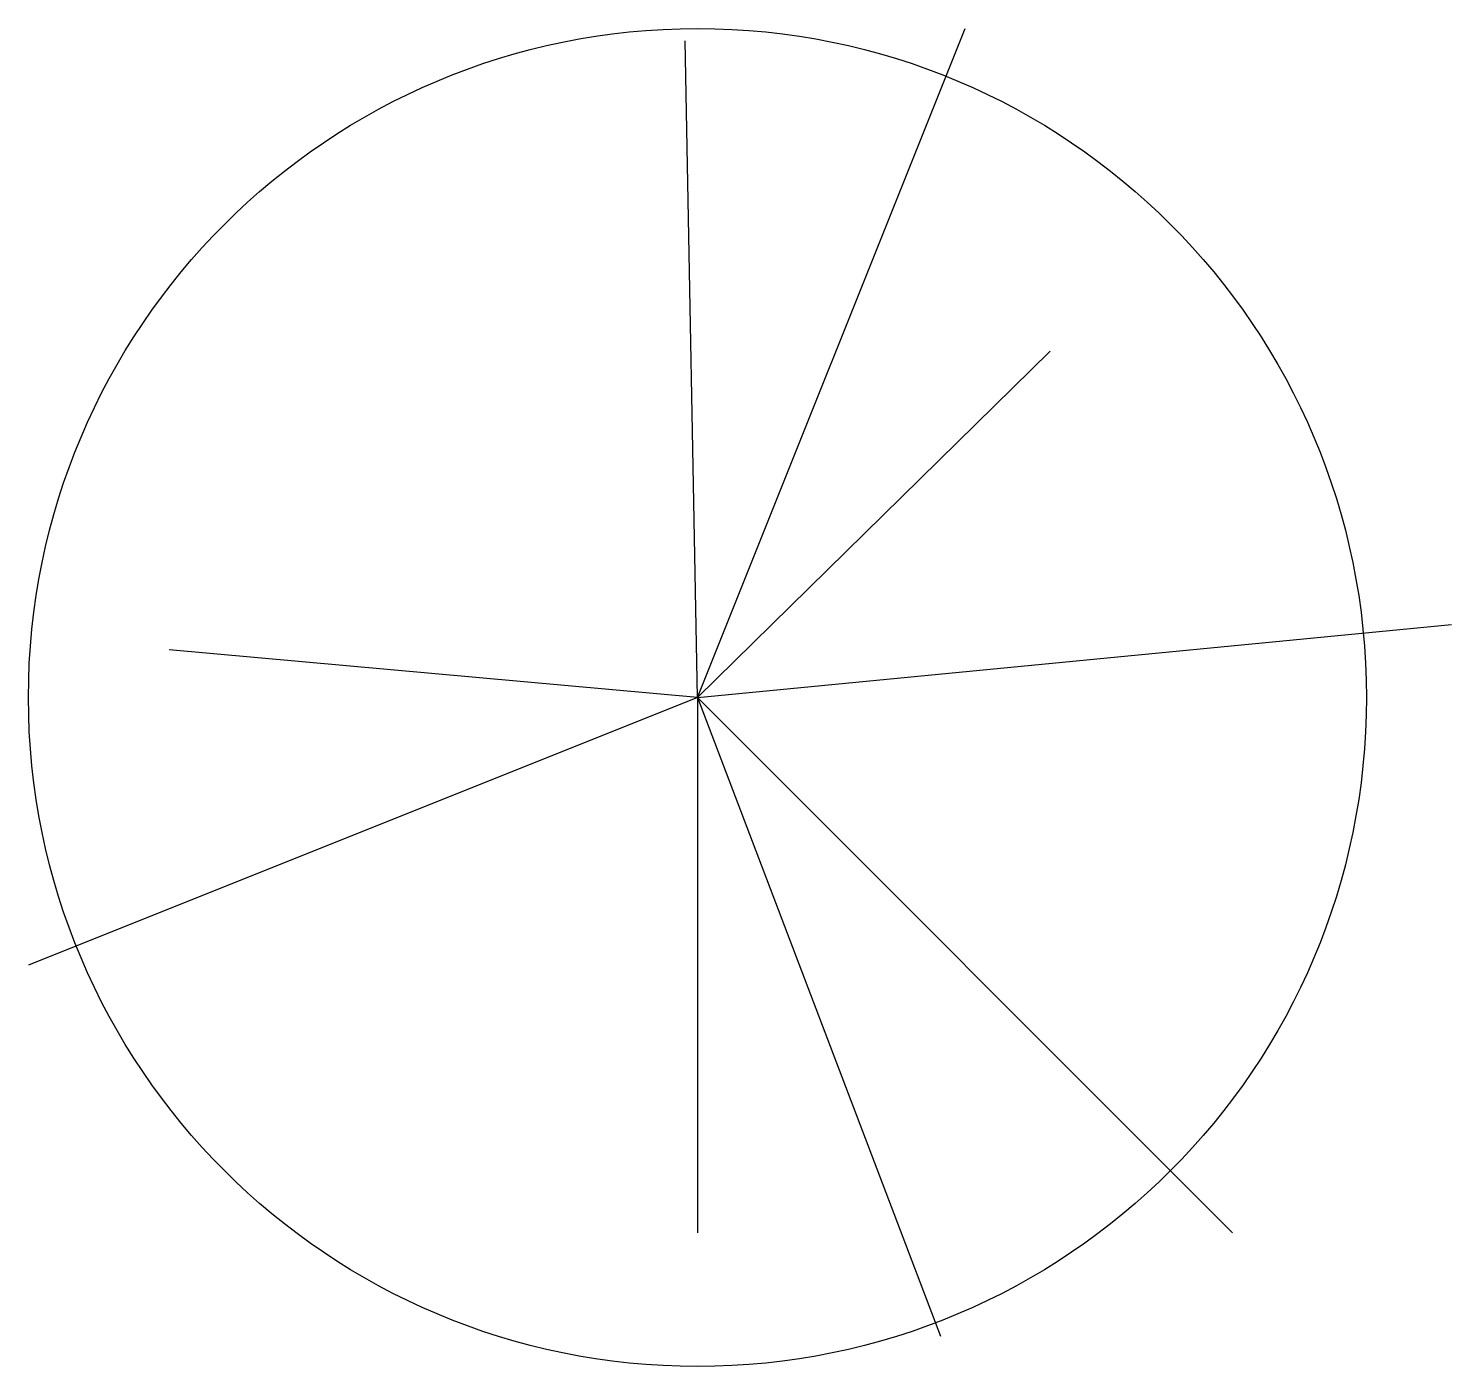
# Model space of a CAD drawing. Extents: x -3 to 3.38, y -3 to 3.
import ezdxf

# ---------------------------------------------------------------- set-up
doc = ezdxf.new("R2010")
doc.units = 0
doc.header["$LTSCALE"] = 1.2
doc.header["$MEASUREMENT"] = 0
doc.layers.get('0').update_dxf_attribs({"linetype": 'CONTINUOUS'})

msp = doc.modelspace()

# ---------------------------------------------------------------- linework, layer by layer
for q in [(1.2, 3), (-0.055, 2.9445), (1.5817, 1.5534), (3.3816, 0.3272), (-2.3692, 0.2135), (-3, -1.2), (1.0905, -2.8639), (0, -2.4), (2.4, -2.4)]:
    msp.add_line((0, 0), q)
msp.add_circle((0, 0), 3)

doc.saveas('drawing.dxf')
